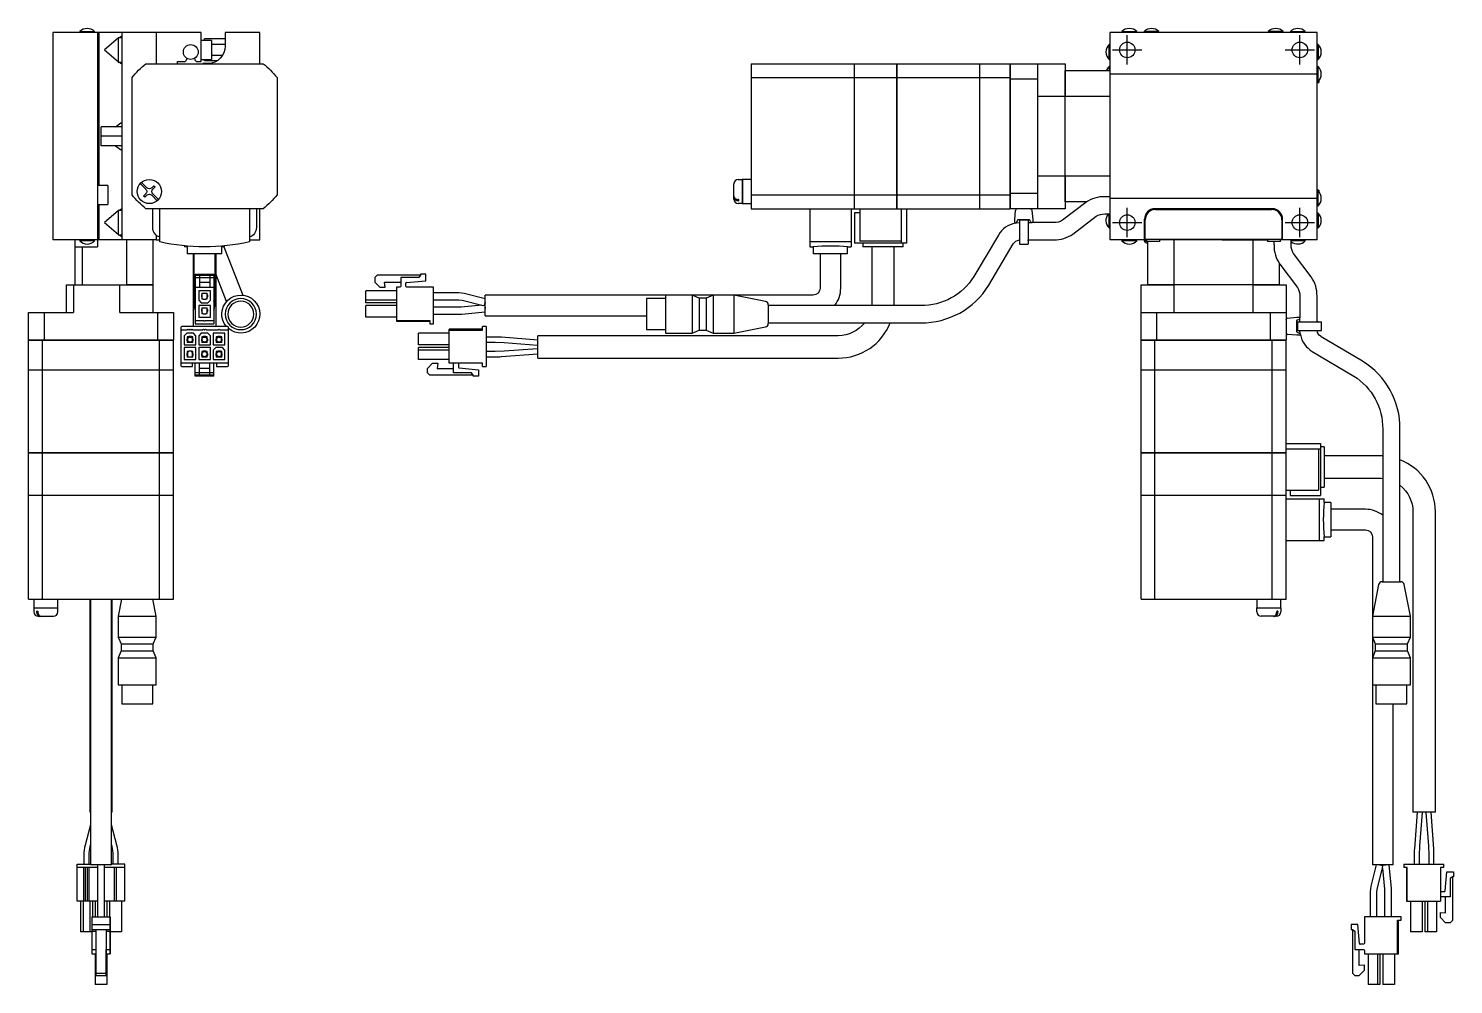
# Model space of a CAD drawing. Extents: x 0 to 874, y -8 to 516.
# Drawn here: x 461.6 to 874.4, y 133 to 409.8 of the extents above; entities that cross this region are included whole.
import ezdxf

# ---------------------------------------------------------------- set-up
doc = ezdxf.new("R2010")
doc.units = 0
doc.header["$LTSCALE"] = 0.5
doc.linetypes.add('CENTER', pattern=[50.8, 31.75, -6.35, 6.35, -6.35])
doc.layers.add('MSM_CENTER', color=1, linetype='CENTER')
doc.layers.add('MSM_CONTINUOUS', color=7, linetype='CONTINUOUS')

msp = doc.modelspace()

# ---------------------------------------------------------------- linework, layer by layer
at = {"layer": 'MSM_CENTER'}
for p, q in [((779.91, 399.39), (779.91, 407.89)), ((829.91, 399.39), (829.91, 407.89)), ((775.66, 403.64), (784.16, 403.64)), ((825.66, 403.64), (834.16, 403.64)), ((779.91, 349.39), (779.91, 357.89)), ((829.91, 349.39), (829.91, 357.89)), ((775.66, 353.64), (784.16, 353.64)), ((825.66, 353.64), (834.16, 353.64))]:
    msp.add_line(p, q, dxfattribs=at)
at = {"layer": 'MSM_CONTINUOUS'}
for p, q in [((476.47, 408.93), (480.77, 408.93)), ((476.47, 408.93), (476.47, 408.64)), ((480.77, 408.64), (480.77, 408.93)), ((778.36, 408.93), (782.66, 408.93)), ((778.36, 408.93), (778.36, 408.64)), ((782.66, 408.64), (782.66, 408.93)), ((789.06, 408.93), (784.76, 408.93)), ((784.76, 408.93), (784.76, 408.64)), ((789.06, 408.64), (789.06, 408.93)), ((825.06, 408.93), (820.76, 408.93)), ((820.76, 408.93), (820.76, 408.64)), ((825.06, 408.64), (825.06, 408.93)), ((827.16, 408.93), (831.46, 408.93)), ((827.16, 408.93), (827.16, 408.64)), ((831.46, 408.64), (831.46, 408.93)), ((468.62, 408.64), (468.62, 348.64)), ((498.62, 408.64), (468.62, 408.64)), ((481.62, 408.64), (481.62, 346.64)), ((482.12, 364.39), (482.12, 408.64)), ((487.62, 407.04), (483.62, 403.64)), ((487.62, 407.14), (487.62, 400.14)), ((488.62, 407.14), (487.62, 407.14)), ((488.49, 407.54), (487.75, 407.14)), ((488.62, 407.38), (488.49, 407.54)), ((488.62, 408.64), (488.62, 348.64)), ((498.62, 408.64), (498.62, 399.64)), ((498.62, 408.64), (498.62, 399.64)), ((511.62, 408.64), (498.62, 408.64)), ((511.62, 400.24), (511.62, 408.64)), ((514.62, 406.39), (511.62, 406.39)), ((518.62, 406.81), (512.62, 406.81)), ((512.62, 406.39), (512.62, 406.81)), ((514.62, 406.39), (514.62, 400.89)), ((518.62, 405.22), (514.62, 405.22)), ((518.62, 408.64), (518.62, 404.74)), ((528.62, 408.64), (518.62, 408.64)), ((528.62, 399.64), (528.62, 408.64)), ((774.62, 400.89), (774.62, 405.19)), ((774.91, 405.19), (774.62, 405.19)), ((774.91, 348.64), (774.91, 408.64)), ((834.91, 408.64), (774.91, 408.64)), ((834.91, 348.64), (834.91, 408.64)), ((835.2, 405.19), (834.91, 405.19)), ((835.2, 405.19), (835.2, 400.89)), ((468.62, 401.64), (468.62, 396.14)), ((483.62, 403.64), (487.69, 400.17)), ((511.62, 400.89), (514.62, 400.89)), ((512.62, 400.46), (512.62, 400.89)), ((516.21, 400.46), (512.62, 400.46)), ((517.83, 402.05), (514.62, 402.05)), ((774.62, 400.89), (774.91, 400.89)), ((834.91, 400.89), (835.2, 400.89)), ((487.62, 400.14), (488.62, 400.14)), ((487.75, 400.14), (488.49, 399.74)), ((488.49, 399.74), (488.62, 399.9)), ((495.65, 399.64), (529.59, 399.64)), ((504.82, 400.24), (507.08, 400.24)), ((504.82, 399.64), (504.82, 400.24)), ((510.15, 400.24), (511.62, 400.24)), ((512.12, 399.64), (512.12, 399.74)), ((513.62, 399.74), (512.12, 399.74)), ((670.91, 399.64), (670.91, 357.64)), ((670.91, 399.64), (700.86, 399.64)), ((700.86, 357.64), (700.86, 399.64)), ((700.86, 399.59), (700.91, 399.59)), ((700.91, 357.64), (700.91, 399.64)), ((700.91, 399.64), (713.16, 399.64)), ((713.16, 357.64), (713.16, 399.64)), ((713.16, 399.59), (713.21, 399.59)), ((713.21, 357.64), (713.21, 399.64)), ((713.21, 399.64), (737.16, 399.64)), ((737.16, 357.64), (737.16, 399.64)), ((737.16, 399.59), (737.21, 399.59)), ((737.21, 357.64), (737.21, 399.64)), ((737.21, 399.64), (745.91, 399.64)), ((745.91, 399.64), (745.91, 357.64)), ((746.01, 399.64), (745.91, 399.54)), ((746.01, 399.64), (746.01, 395.14)), ((746.01, 399.64), (761.91, 399.64)), ((753.91, 399.64), (753.91, 395.14)), ((761.91, 399.64), (761.91, 390.14)), ((761.91, 397.64), (774.91, 397.64)), ((761.91, 359.64), (761.91, 397.64)), ((774.62, 398.79), (774.62, 397.64)), ((774.91, 398.79), (774.62, 398.79)), ((834.91, 396.64), (774.91, 396.64)), ((835.2, 398.79), (834.91, 398.79)), ((835.2, 394.49), (835.2, 398.79)), ((468.62, 393.14), (468.62, 380.64)), ((491.62, 361.67), (491.62, 395.61)), ((533.62, 395.61), (533.62, 361.67)), ((670.91, 395.61), (700.86, 395.61)), ((700.86, 395.35), (700.91, 395.35)), ((700.91, 395.61), (713.16, 395.61)), ((713.16, 395.35), (713.21, 395.35)), ((713.21, 395.61), (737.16, 395.61)), ((737.16, 395.35), (737.21, 395.35)), ((737.21, 395.61), (745.91, 395.61)), ((746.01, 395.14), (745.91, 395.1)), ((753.91, 395.14), (746.01, 395.14)), ((746.01, 395.14), (746.01, 362.14)), ((753.91, 395.14), (753.91, 362.14)), ((834.91, 394.49), (835.2, 394.49)), ((834.91, 394.24), (835.41, 394.24)), ((835.41, 394.71), (835.41, 394.24)), ((774.91, 390.14), (753.91, 390.14)), ((488.62, 381.39), (482.62, 381.39)), ((482.62, 375.89), (482.62, 381.39)), ((486.79, 381.39), (488.36, 382.51)), ((488.36, 382.51), (488.49, 382.54)), ((488.62, 382.38), (488.49, 382.54)), ((468.62, 376.64), (468.62, 364.14)), ((488.62, 378.64), (482.62, 378.64)), ((488.62, 375.89), (482.62, 375.89)), ((486.79, 375.89), (488.31, 374.79)), ((488.31, 374.79), (488.44, 374.74)), ((488.44, 374.74), (488.49, 374.74)), ((488.49, 374.74), (488.62, 374.9)), ((484.62, 364.39), (481.62, 364.39)), ((484.62, 364.39), (484.62, 358.89)), ((495.56, 363.34), (493.97, 364.93)), ((494.33, 365.28), (495.91, 363.7)), ((497.32, 363.7), (497.93, 364.3)), ((498.28, 363.95), (497.68, 363.34)), ((497.93, 364.3), (498.28, 363.95)), ((665.91, 360.44), (665.91, 364.84)), ((667.21, 366.14), (668.36, 366.14)), ((668.36, 366.14), (668.36, 359.14)), ((668.41, 366.09), (668.36, 366.09)), ((668.41, 366.14), (668.41, 359.14)), ((670.91, 366.14), (668.41, 366.14)), ((753.91, 367.14), (774.91, 367.14)), ((761.91, 367.14), (761.91, 357.64)), ((468.62, 361.14), (468.62, 355.64)), ((494.96, 361.33), (495.56, 361.93)), ((495.31, 360.98), (494.96, 361.33)), ((495.91, 361.58), (495.31, 360.98)), ((498.91, 359.99), (497.32, 361.58)), ((497.68, 361.93), (499.26, 360.35)), ((667.41, 360.35), (667.21, 360.35)), ((667.41, 359.99), (667.21, 359.99)), ((668.36, 359.14), (667.21, 359.14)), ((667.41, 359.99), (667.41, 360.35)), ((668.36, 359.19), (668.41, 359.19)), ((668.41, 359.14), (670.91, 359.14)), ((670.91, 361.67), (700.86, 361.67)), ((700.86, 361.92), (700.91, 361.92)), ((700.91, 361.67), (713.16, 361.67)), ((713.16, 361.92), (713.21, 361.92)), ((713.21, 361.67), (737.16, 361.67)), ((737.16, 361.92), (737.21, 361.92)), ((737.21, 361.67), (745.91, 361.67)), ((746.01, 362.14), (745.91, 362.18)), ((746.01, 362.14), (753.91, 362.14)), ((746.01, 362.14), (746.01, 357.64)), ((753.91, 362.14), (753.91, 357.64)), ((767.89, 359.47), (761.14, 354.3)), ((768.12, 359.64), (761.91, 359.64)), ((774.91, 361.14), (773.43, 361.14)), ((834.91, 360.64), (774.91, 360.64)), ((835.41, 363.04), (834.91, 363.04)), ((835.2, 362.79), (834.91, 362.79)), ((835.2, 358.49), (835.2, 362.79)), ((835.41, 363.04), (835.41, 362.56)), ((481.62, 358.89), (484.62, 358.89)), ((482.12, 348.64), (482.12, 358.89)), ((487.62, 357.04), (483.62, 353.64)), ((487.62, 357.14), (487.62, 350.14)), ((488.62, 357.14), (487.62, 357.14)), ((488.49, 357.54), (487.75, 357.14)), ((488.62, 357.38), (488.49, 357.54)), ((529.59, 357.64), (495.65, 357.64)), ((497.62, 352.22), (497.62, 357.64)), ((499.62, 348.07), (499.62, 357.64)), ((525.62, 357.64), (525.62, 348.07)), ((527.62, 357.64), (527.62, 352.22)), ((528.62, 348.64), (528.62, 357.64)), ((670.91, 357.64), (700.86, 357.64)), ((687.91, 357.64), (687.91, 346.64)), ((699.91, 357.64), (699.91, 346.64)), ((700.86, 357.69), (700.91, 357.69)), ((700.91, 357.64), (737.16, 357.64)), ((700.91, 356.44), (700.91, 347.64)), ((702.41, 356.44), (700.91, 356.44)), ((702.41, 357.64), (702.41, 348.24)), ((713.16, 357.69), (713.21, 357.69)), ((714.41, 357.64), (714.41, 347.64)), ((715.91, 357.64), (715.91, 347.64)), ((737.16, 357.69), (737.21, 357.69)), ((737.21, 357.64), (745.91, 357.64)), ((745.91, 357.74), (746.01, 357.64)), ((761.91, 357.64), (746.01, 357.64)), ((747.31, 354.54), (747.54, 357.18)), ((752.28, 357.18), (752.51, 354.54)), ((764.18, 350.33), (770.93, 355.5)), ((773.43, 356.14), (774.91, 356.14)), ((774.62, 352.09), (774.62, 356.14)), ((821.91, 357.64), (787.91, 357.64)), ((788.11, 357.44), (821.71, 357.44)), ((834.91, 358.49), (835.2, 358.49)), ((835.2, 356.39), (834.91, 356.39)), ((835.2, 356.39), (835.2, 352.09)), ((468.62, 351.64), (468.62, 348.64)), ((483.62, 353.64), (487.68, 350.19)), ((747.31, 353.44), (747.31, 354.54)), ((747.49, 353.5), (747.81, 353.55)), ((747.81, 353.55), (748.08, 354.29)), ((747.81, 353.55), (748.66, 353.64)), ((748.08, 354.29), (748.31, 354.54)), ((748.31, 354.54), (751.51, 354.54)), ((751.16, 354.37), (748.66, 354.37)), ((748.66, 354.37), (748.66, 347.37)), ((748.66, 353.64), (748.66, 352.7)), ((751.16, 354.37), (751.16, 347.37)), ((751.16, 353.65), (751.98, 353.65)), ((751.51, 354.54), (751.73, 354.31)), ((751.73, 354.31), (751.98, 353.65)), ((751.98, 353.65), (752.34, 353.67)), ((758.64, 353.67), (752.34, 353.67)), ((752.51, 354.54), (752.51, 353.65)), ((774.62, 352.09), (774.91, 352.09)), ((784.91, 348.64), (784.91, 354.64)), ((785.11, 348.74), (785.11, 354.44)), ((824.71, 354.44), (824.71, 348.74)), ((824.91, 348.64), (824.91, 354.64)), ((834.91, 352.09), (835.2, 352.09)), ((498.62, 348.64), (468.62, 348.64)), ((475.12, 335.64), (475.12, 348.64)), ((476.47, 348.64), (476.47, 348.34)), ((480.77, 348.34), (476.47, 348.34)), ((480.77, 348.34), (480.77, 348.64)), ((487.62, 350.14), (488.62, 350.14)), ((487.75, 350.14), (488.49, 349.74)), ((488.49, 349.74), (488.62, 349.9)), ((490.12, 335.64), (490.12, 348.64)), ((497.62, 348.64), (497.62, 335.64)), ((498.62, 349.98), (498.62, 348.64)), ((498.62, 349.98), (498.62, 348.64)), ((498.62, 348.64), (499.62, 348.64)), ((506.8, 346.92), (506.8, 346.64)), ((507.62, 346.85), (507.62, 344.64)), ((517.62, 344.64), (517.62, 346.85)), ((518.44, 346.64), (518.44, 346.92)), ((525.62, 348.64), (528.62, 348.64)), ((699.91, 348.07), (687.91, 348.07)), ((715.91, 347.64), (700.91, 347.64)), ((714.41, 348.24), (702.41, 348.24)), ((703.34, 347.64), (703.34, 346.64)), ((714.98, 346.64), (714.98, 347.64)), ((742.58, 350.04), (735.47, 338.03)), ((739.77, 335.48), (746.88, 347.49)), ((748.66, 347.37), (751.16, 347.37)), ((751.16, 348.37), (751.16, 348.67)), ((751.16, 348.67), (758.64, 348.67)), ((785.51, 348.64), (774.91, 348.64)), ((778.36, 348.64), (778.36, 348.34)), ((782.66, 348.34), (778.36, 348.34)), ((782.66, 348.34), (782.66, 348.64)), ((784.76, 348.64), (784.76, 348.34)), ((784.76, 348.34), (785.51, 348.34)), ((784.91, 349.24), (785.11, 349.24)), ((824.71, 348.74), (785.11, 348.74)), ((785.51, 348.74), (785.51, 348.14)), ((789.31, 348.14), (785.51, 348.14)), ((785.91, 335.64), (785.91, 348.14)), ((789.31, 348.14), (789.31, 348.74)), ((802.41, 348.64), (789.31, 348.64)), ((793.41, 348.64), (793.41, 327.64)), ((799.41, 348.64), (799.41, 348.74)), ((807.41, 348.64), (802.41, 348.64)), ((807.41, 348.64), (820.51, 348.64)), ((810.41, 348.64), (810.41, 348.74)), ((816.41, 327.64), (816.41, 348.64)), ((820.51, 348.74), (820.51, 348.14)), ((824.31, 348.14), (820.51, 348.14)), ((822.41, 348.14), (822.41, 347.16)), ((824.31, 348.14), (824.31, 348.74)), ((834.91, 348.64), (824.31, 348.64)), ((824.71, 349.24), (824.91, 349.24)), ((827.41, 347.16), (827.41, 348.64)), ((831.46, 348.34), (827.41, 348.34)), ((831.46, 348.34), (831.46, 348.64)), ((475.12, 346.64), (481.62, 346.64)), ((477.12, 346.64), (477.12, 335.64)), ((507.62, 346.64), (506.8, 346.64)), ((517.62, 344.64), (507.62, 344.64)), ((509.37, 323.54), (509.37, 344.64)), ((509.62, 329.64), (509.62, 344.64)), ((515.62, 344.64), (515.62, 329.64)), ((515.87, 344.64), (515.87, 323.54)), ((518.44, 346.64), (517.62, 346.64)), ((518.2, 346.64), (523.67, 332.61)), ((687.91, 346.64), (688.91, 346.64)), ((688.91, 346.64), (688.91, 344.64)), ((698.91, 344.64), (688.91, 344.64)), ((690.91, 344.64), (690.91, 334.64)), ((696.91, 334.64), (696.91, 344.64)), ((698.91, 346.64), (699.91, 346.64)), ((698.91, 344.64), (698.91, 346.64)), ((714.98, 346.64), (703.34, 346.64)), ((705.91, 346.64), (705.91, 330.64)), ((712.41, 330.64), (712.41, 346.64)), ((833.22, 337.91), (828.04, 344.66)), ((509.92, 338.74), (515.32, 338.74)), ((509.92, 338.74), (509.92, 324.34)), ((515.32, 338.74), (515.32, 324.34)), ((519.01, 330.79), (515.87, 338.85)), ((575.21, 338.74), (575.21, 338.44)), ((576.71, 338.74), (575.21, 338.74)), ((576.71, 336.82), (576.71, 338.74)), ((823.91, 341.84), (823.91, 335.64)), ((824.07, 341.62), (829.25, 334.87)), ((472.62, 327.64), (472.62, 335.64)), ((472.62, 335.64), (497.62, 335.64)), ((474.62, 335.64), (474.62, 327.64)), ((488.12, 327.64), (488.12, 335.64)), ((497.62, 335.64), (490.12, 335.64)), ((497.62, 335.64), (497.62, 327.64)), ((509.92, 338.44), (515.32, 338.44)), ((509.92, 337.74), (515.32, 337.74)), ((509.92, 334.94), (515.32, 334.94)), ((511.12, 338.44), (511.12, 334.94)), ((511.12, 336.44), (514.12, 336.44)), ((514.12, 338.44), (514.12, 334.94)), ((562.61, 338.44), (561.91, 337.74)), ((561.91, 337.74), (561.91, 336.44)), ((561.91, 336.44), (563.41, 334.94)), ((561.91, 336.44), (563.41, 334.94)), ((575.21, 338.44), (562.61, 338.44)), ((563.41, 334.94), (564.91, 334.94)), ((563.41, 334.94), (564.91, 334.94)), ((564.78, 336.44), (569.46, 336.44)), ((564.91, 334.94), (564.78, 336.44)), ((564.78, 336.44), (569.46, 336.44)), ((569.16, 334.94), (568.21, 334.94)), ((568.21, 334.94), (568.21, 325.34)), ((569.46, 337.74), (569.46, 335.24)), ((574.71, 337.74), (569.46, 337.74)), ((570.96, 335.24), (570.96, 336.14)), ((571.14, 336.34), (576.71, 336.82)), ((571.14, 336.34), (576.71, 336.82)), ((571.14, 336.34), (572.29, 336.44)), ((571.14, 336.34), (572.29, 336.44)), ((578.91, 334.94), (571.26, 334.94)), ((572.29, 336.44), (572.29, 336.44)), ((575.21, 338.44), (574.71, 337.74)), ((578.91, 324.34), (578.91, 334.94)), ((783.91, 319.74), (783.91, 335.64)), ((783.91, 335.64), (793.41, 335.64)), ((823.91, 335.64), (785.91, 335.64)), ((816.41, 335.64), (825.91, 335.64)), ((825.91, 335.64), (825.91, 319.74)), ((510.92, 333.84), (510.92, 331.19)), ((514.32, 333.84), (510.92, 333.84)), ((510.92, 331.19), (511.67, 330.44)), ((511.67, 330.44), (513.57, 330.44)), ((511.72, 332.69), (511.72, 332.19)), ((511.87, 332.69), (511.72, 332.69)), ((511.72, 332.19), (511.87, 332.19)), ((511.82, 333.19), (513.42, 333.19)), ((511.82, 333.19), (511.82, 332.69)), ((511.82, 332.19), (511.82, 331.54)), ((511.82, 331.54), (512.14, 331.54)), ((511.87, 333.19), (511.87, 331.81)), ((511.87, 331.81), (512.24, 331.44)), ((512.24, 331.44), (512.99, 331.44)), ((512.99, 331.44), (513.37, 331.81)), ((513.09, 331.54), (513.42, 331.54)), ((513.37, 331.81), (513.37, 333.19)), ((513.37, 332.69), (513.52, 332.69)), ((513.37, 332.19), (513.52, 332.19)), ((513.42, 332.69), (513.42, 333.19)), ((513.42, 331.54), (513.42, 332.19)), ((513.52, 332.19), (513.52, 332.69)), ((513.57, 330.44), (514.32, 331.19)), ((514.32, 331.19), (514.32, 333.84)), ((559.31, 330.44), (559.31, 333.84)), ((568.21, 333.84), (559.31, 333.84)), ((568.21, 331.19), (559.31, 331.19)), ((568.21, 330.44), (559.31, 330.44)), ((568.21, 330.44), (559.31, 330.44)), ((586.27, 333.31), (578.91, 333.31)), ((578.91, 331.31), (586.27, 331.31)), ((587.78, 333.12), (586.27, 333.31)), ((586.27, 331.31), (587.28, 331.18)), ((587.28, 331.18), (592.96, 329.7)), ((593.91, 331.52), (587.78, 333.12)), ((593.91, 330.49), (593.69, 329.64)), ((593.72, 329.77), (593.91, 330.49)), ((593.91, 326.64), (593.91, 332.64)), ((646.11, 332.64), (593.91, 332.64)), ((640.61, 331.64), (640.61, 322.64)), ((646.11, 331.64), (640.61, 331.64)), ((646.11, 332.64), (646.11, 321.64)), ((653.91, 332.64), (646.11, 332.64)), ((653.91, 332.64), (653.91, 321.64)), ((655.91, 331.79), (653.91, 332.64)), ((659.91, 332.64), (653.91, 332.64)), ((655.91, 331.79), (655.91, 322.49)), ((657.91, 331.79), (655.91, 331.79)), ((659.91, 332.64), (657.91, 331.79)), ((657.91, 331.79), (657.91, 322.49)), ((659.91, 332.64), (659.91, 321.64)), ((665.91, 332.64), (659.91, 332.64)), ((665.91, 332.64), (665.91, 321.64)), ((675.1, 330.83), (665.91, 332.64)), ((688.91, 332.64), (665.91, 332.64)), ((829.88, 332.37), (829.88, 326.07)), ((834.88, 324.89), (834.88, 332.37)), ((461.62, 327.64), (474.62, 327.64)), ((461.62, 319.74), (461.62, 327.64)), ((466.12, 327.64), (466.12, 319.74)), ((488.12, 327.64), (503.62, 327.64)), ((499.12, 319.74), (499.12, 327.64)), ((503.62, 327.64), (503.62, 319.74)), ((510.92, 329.64), (510.92, 326.24)), ((514.32, 329.64), (510.92, 329.64)), ((510.92, 326.24), (514.32, 326.24)), ((511.87, 328.49), (511.72, 328.49)), ((511.72, 328.49), (511.72, 327.99)), ((511.72, 327.99), (511.87, 327.99)), ((511.82, 328.99), (513.42, 328.99)), ((511.82, 328.99), (511.82, 328.49)), ((511.82, 327.99), (511.82, 327.34)), ((511.82, 327.34), (512.14, 327.34)), ((511.87, 328.99), (511.87, 327.61)), ((511.87, 327.61), (512.24, 327.24)), ((512.24, 327.24), (512.99, 327.24)), ((512.99, 327.24), (513.37, 327.61)), ((513.09, 327.34), (513.42, 327.34)), ((513.37, 327.61), (513.37, 328.99)), ((513.37, 328.49), (513.52, 328.49)), ((513.37, 327.99), (513.52, 327.99)), ((513.42, 328.49), (513.42, 328.99)), ((513.42, 327.34), (513.42, 327.99)), ((513.52, 327.99), (513.52, 328.49)), ((514.32, 326.24), (514.32, 329.64)), ((559.31, 326.24), (559.31, 329.64)), ((568.21, 329.64), (559.31, 329.64)), ((568.21, 326.24), (559.31, 326.24)), ((568.21, 326.24), (559.31, 326.24)), ((586.81, 329.11), (578.91, 329.11)), ((578.91, 327.11), (586.81, 327.11)), ((586.91, 329.12), (586.81, 329.11)), ((586.81, 327.11), (587.1, 327.13)), ((592.96, 329.7), (586.91, 329.12)), ((587.1, 327.13), (593.91, 327.78)), ((592.96, 329.7), (593.69, 329.64)), ((593.72, 329.77), (593.69, 329.64)), ((593.69, 329.64), (593.72, 329.77)), ((593.81, 329.78), (593.72, 329.77)), ((593.81, 329.78), (593.91, 328.79)), ((593.91, 326.64), (640.61, 326.64)), ((675.91, 329.85), (675.91, 324.42)), ((720.11, 329.64), (675.91, 329.64)), ((783.91, 327.64), (788.41, 327.64)), ((788.41, 327.64), (821.41, 327.64)), ((788.41, 327.64), (788.41, 319.74)), ((821.41, 319.74), (821.41, 327.64)), ((821.41, 327.64), (825.91, 327.64)), ((826.37, 326.01), (829.01, 326.24)), ((829.01, 326.24), (829.88, 326.24)), ((505.72, 323.24), (505.72, 312.24)), ((507.62, 322.54), (505.72, 322.54)), ((519.22, 323.54), (506.02, 323.54)), ((508.17, 322.54), (508.12, 322.54)), ((508.72, 322.54), (508.67, 322.54)), ((512.09, 322.54), (509.22, 322.54)), ((509.92, 325.34), (512.37, 325.34)), ((509.92, 324.34), (515.32, 324.34)), ((512.64, 322.54), (512.59, 322.54)), ((512.87, 325.34), (515.32, 325.34)), ((516.57, 322.54), (513.14, 322.54)), ((519.52, 322.54), (517.07, 322.54)), ((519.52, 312.24), (519.52, 323.24)), ((568.21, 325.34), (577.91, 325.34)), ((568.21, 325.34), (577.91, 325.34)), ((568.21, 325.34), (568.21, 325.09)), ((568.21, 325.09), (577.91, 325.09)), ((577.91, 325.34), (577.91, 324.34)), ((577.91, 324.34), (578.91, 324.34)), ((577.91, 324.34), (578.91, 324.34)), ((583.46, 312.94), (583.46, 322.79)), ((593.16, 322.79), (583.46, 322.79)), ((583.46, 322.54), (593.16, 322.54)), ((593.16, 322.54), (593.16, 323.54)), ((594.16, 323.54), (593.16, 323.54)), ((594.16, 323.54), (594.16, 311.94)), ((640.61, 322.64), (646.11, 322.64)), ((653.91, 321.64), (655.91, 322.49)), ((655.91, 322.49), (657.91, 322.49)), ((657.91, 322.49), (659.91, 321.64)), ((665.91, 321.64), (675.1, 323.44)), ((675.91, 324.64), (720.11, 324.64)), ((829.01, 325.24), (829.23, 325.46)), ((829.01, 322.03), (829.01, 325.24)), ((829.01, 322.03), (829.26, 321.8)), ((829.18, 324.89), (829.18, 322.39)), ((829.18, 324.89), (836.18, 324.89)), ((829.18, 322.39), (836.18, 322.39)), ((829.23, 325.46), (829.89, 325.7)), ((829.89, 325.7), (829.88, 326.07)), ((829.89, 324.89), (829.89, 325.7)), ((830, 321.54), (829.91, 322.39)), ((829.91, 322.39), (830.85, 322.39)), ((835.18, 324.89), (834.88, 324.89)), ((836.18, 322.39), (836.18, 324.89)), ((461.72, 319.64), (461.62, 319.74)), ((461.62, 319.74), (503.62, 319.74)), ((461.62, 310.94), (461.62, 319.64)), ((461.62, 319.64), (503.62, 319.64)), ((465.65, 310.94), (465.65, 319.64)), ((466.12, 319.74), (466.16, 319.64)), ((499.12, 319.74), (499.08, 319.64)), ((499.59, 310.94), (499.59, 319.64)), ((503.62, 319.74), (503.52, 319.64)), ((503.62, 310.94), (503.62, 319.64)), ((507.47, 321.64), (506.72, 320.89)), ((506.72, 320.89), (506.72, 318.24)), ((506.72, 318.24), (510.12, 318.24)), ((509.37, 321.64), (507.47, 321.64)), ((507.67, 319.89), (507.52, 319.89)), ((507.52, 319.89), (507.52, 319.39)), ((507.52, 319.39), (507.67, 319.39)), ((507.94, 320.54), (507.62, 320.54)), ((507.62, 320.54), (507.62, 319.89)), ((507.62, 319.39), (507.62, 318.89)), ((509.22, 318.89), (507.62, 318.89)), ((508.04, 320.64), (507.67, 320.26)), ((507.67, 320.26), (507.67, 318.89)), ((508.79, 320.64), (508.04, 320.64)), ((508.73, 318.89), (508.2, 319.04)), ((508.63, 320.48), (509.08, 320.35)), ((509.17, 320.26), (508.79, 320.64)), ((509.22, 320.54), (508.89, 320.54)), ((509.17, 318.89), (509.17, 320.26)), ((509.32, 319.89), (509.17, 319.89)), ((509.32, 319.39), (509.17, 319.39)), ((509.22, 319.89), (509.22, 320.54)), ((509.22, 318.89), (509.22, 319.39)), ((509.32, 319.39), (509.32, 319.89)), ((510.12, 320.89), (509.37, 321.64)), ((510.12, 318.24), (510.12, 320.89)), ((511.67, 321.64), (510.92, 320.89)), ((510.92, 320.89), (510.92, 318.24)), ((510.92, 318.24), (514.32, 318.24)), ((513.57, 321.64), (511.67, 321.64)), ((511.87, 319.89), (511.72, 319.89)), ((511.72, 319.89), (511.72, 319.39)), ((511.72, 319.39), (511.87, 319.39)), ((512.14, 320.54), (511.82, 320.54)), ((511.82, 320.54), (511.82, 319.89)), ((511.82, 319.39), (511.82, 318.89)), ((513.42, 318.89), (511.82, 318.89)), ((512.24, 320.64), (511.87, 320.26)), ((511.87, 320.26), (511.87, 318.89)), ((511.87, 318.89), (511.87, 318.97)), ((512.99, 320.64), (512.24, 320.64)), ((513.37, 320.26), (512.99, 320.64)), ((513.42, 320.54), (513.09, 320.54)), ((513.36, 318.89), (513.37, 318.97)), ((513.37, 318.89), (513.37, 320.26)), ((513.52, 319.89), (513.37, 319.89)), ((513.52, 319.39), (513.37, 319.39)), ((513.42, 319.89), (513.42, 320.54)), ((513.42, 318.89), (513.42, 319.39)), ((513.52, 319.39), (513.52, 319.89)), ((514.32, 320.89), (513.57, 321.64)), ((514.32, 318.24), (514.32, 320.89)), ((518.52, 321.64), (515.12, 321.64)), ((515.12, 321.64), (515.12, 318.24)), ((515.12, 318.24), (518.52, 318.24)), ((516.07, 319.89), (515.92, 319.89)), ((515.92, 319.89), (515.92, 319.39)), ((515.92, 319.39), (516.07, 319.39)), ((516.34, 320.54), (516.02, 320.54)), ((516.02, 320.54), (516.02, 319.89)), ((516.02, 319.39), (516.02, 318.89)), ((517.62, 318.89), (516.02, 318.89)), ((516.44, 320.64), (516.07, 320.26)), ((516.07, 320.26), (516.07, 318.89)), ((516.6, 320.48), (516.15, 320.35)), ((517.19, 320.64), (516.44, 320.64)), ((516.5, 318.89), (517.03, 319.04)), ((517.57, 320.26), (517.19, 320.64)), ((517.62, 320.54), (517.29, 320.54)), ((517.57, 318.89), (517.57, 320.26)), ((517.72, 319.89), (517.57, 319.89)), ((517.72, 319.39), (517.57, 319.39)), ((517.62, 319.89), (517.62, 320.54)), ((517.62, 318.89), (517.62, 319.39)), ((517.72, 319.39), (517.72, 319.89)), ((518.52, 318.24), (518.52, 321.64)), ((574.56, 318.24), (574.56, 321.64)), ((583.46, 321.64), (574.56, 321.64)), ((583.46, 318.24), (574.56, 318.24)), ((597.76, 320.51), (594.16, 320.51)), ((594.16, 319.01), (596.79, 319.01)), ((596.79, 319.01), (599.42, 318.91)), ((609.16, 319.64), (598.61, 320.48)), ((599.42, 318.91), (609.1, 318.14)), ((609.16, 314.39), (609.16, 320.89)), ((696.16, 320.89), (609.16, 320.89)), ((646.11, 321.64), (653.91, 321.64)), ((659.91, 321.64), (665.91, 321.64)), ((783.91, 319.74), (788.41, 319.74)), ((783.91, 319.74), (784.01, 319.64)), ((783.91, 310.94), (783.91, 319.64)), ((783.91, 319.64), (825.91, 319.64)), ((787.94, 310.94), (787.94, 319.64)), ((788.41, 319.74), (821.41, 319.74)), ((788.41, 319.74), (788.45, 319.64)), ((821.41, 319.74), (821.37, 319.64)), ((821.41, 319.74), (825.91, 319.74)), ((821.88, 310.94), (821.88, 319.64)), ((825.81, 319.64), (825.91, 319.74)), ((825.91, 310.94), (825.91, 319.64)), ((829.01, 321.04), (826.37, 321.27)), ((830.09, 321.04), (829.01, 321.04)), ((829.26, 321.8), (830, 321.54)), ((830.05, 321.22), (830, 321.54)), ((848.06, 313.49), (836.06, 320.61)), ((506.72, 317.44), (506.72, 314.04)), ((510.12, 317.44), (506.72, 317.44)), ((506.72, 314.04), (510.12, 314.04)), ((507.67, 315.69), (507.52, 315.69)), ((507.52, 315.69), (507.52, 315.19)), ((507.52, 315.19), (507.67, 315.19)), ((507.94, 316.34), (507.62, 316.34)), ((507.62, 316.34), (507.62, 315.69)), ((507.62, 315.19), (507.62, 314.69)), ((509.22, 314.69), (507.62, 314.69)), ((508.04, 316.44), (507.67, 316.06)), ((507.67, 316.06), (507.67, 314.69)), ((508.79, 316.44), (508.04, 316.44)), ((509.17, 316.06), (508.79, 316.44)), ((509.22, 316.34), (508.89, 316.34)), ((509.17, 314.69), (509.17, 316.06)), ((509.32, 315.69), (509.17, 315.69)), ((509.32, 315.19), (509.17, 315.19)), ((509.22, 315.69), (509.22, 316.34)), ((509.22, 314.69), (509.22, 315.19)), ((509.32, 315.19), (509.32, 315.69)), ((510.12, 314.04), (510.12, 317.44)), ((510.92, 317.44), (510.92, 314.04)), ((514.32, 317.44), (510.92, 317.44)), ((510.92, 314.04), (514.32, 314.04)), ((511.87, 315.69), (511.72, 315.69)), ((511.72, 315.69), (511.72, 315.19)), ((511.72, 315.19), (511.87, 315.19)), ((512.14, 316.34), (511.82, 316.34)), ((511.82, 316.34), (511.82, 315.69)), ((511.82, 315.19), (511.82, 314.69)), ((513.42, 314.69), (511.82, 314.69)), ((512.24, 316.44), (511.87, 316.06)), ((511.87, 316.06), (511.87, 314.69)), ((512.99, 316.44), (512.24, 316.44)), ((513.37, 316.06), (512.99, 316.44)), ((513.42, 316.34), (513.09, 316.34)), ((513.37, 314.69), (513.37, 316.06)), ((513.52, 315.69), (513.37, 315.69)), ((513.52, 315.19), (513.37, 315.19)), ((513.42, 315.69), (513.42, 316.34)), ((513.42, 314.69), (513.42, 315.19)), ((513.52, 315.19), (513.52, 315.69)), ((514.32, 314.04), (514.32, 317.44)), ((515.87, 317.44), (515.12, 316.69)), ((515.12, 316.69), (515.12, 314.04)), ((515.12, 314.04), (518.52, 314.04)), ((517.77, 317.44), (515.87, 317.44)), ((516.07, 315.69), (515.92, 315.69)), ((515.92, 315.69), (515.92, 315.19)), ((515.92, 315.19), (516.07, 315.19)), ((516.34, 316.34), (516.02, 316.34)), ((516.02, 316.34), (516.02, 315.69)), ((516.02, 315.19), (516.02, 314.69)), ((517.62, 314.69), (516.02, 314.69)), ((516.44, 316.44), (516.07, 316.06)), ((516.07, 316.06), (516.07, 314.69)), ((516.07, 314.99), (516.61, 314.84)), ((517.19, 316.44), (516.44, 316.44)), ((517.02, 316.28), (516.47, 316.44)), ((517.57, 316.06), (517.19, 316.44)), ((517.62, 316.34), (517.29, 316.34)), ((517.57, 314.69), (517.57, 316.06)), ((517.72, 315.69), (517.57, 315.69)), ((517.72, 315.19), (517.57, 315.19)), ((517.62, 315.69), (517.62, 316.34)), ((517.62, 314.69), (517.62, 315.19)), ((517.72, 315.19), (517.72, 315.69)), ((518.52, 316.69), (517.77, 317.44)), ((518.52, 314.04), (518.52, 316.69)), ((574.56, 314.04), (574.56, 317.44)), ((583.46, 317.44), (574.56, 317.44)), ((583.46, 316.69), (574.56, 316.69)), ((583.46, 314.04), (574.56, 314.04)), ((596.79, 316.31), (594.16, 316.31)), ((594.16, 314.81), (597.78, 314.81)), ((599.42, 316.41), (596.79, 316.31)), ((598.59, 314.84), (609.16, 315.63)), ((609.1, 317.13), (599.42, 316.41)), ((609.1, 317.13), (609.16, 317.11)), ((609.16, 314.39), (696.16, 314.39)), ((833.51, 316.31), (845.51, 309.19)), ((503.62, 310.94), (461.62, 310.94)), ((461.62, 286.94), (461.62, 310.89)), ((503.62, 310.89), (461.62, 310.89)), ((461.67, 310.89), (461.67, 310.94)), ((465.65, 286.94), (465.65, 310.89)), ((465.9, 310.89), (465.9, 310.94)), ((499.33, 310.89), (499.33, 310.94)), ((499.59, 286.94), (499.59, 310.89)), ((503.57, 310.89), (503.57, 310.94)), ((503.62, 286.94), (503.62, 310.89)), ((519.52, 312.94), (505.72, 312.94)), ((506.02, 311.94), (509.12, 311.94)), ((509.12, 311.94), (509.12, 312.94)), ((509.92, 309.14), (509.92, 312.94)), ((515.32, 310.14), (509.92, 310.14)), ((511.12, 309.44), (511.12, 312.94)), ((514.12, 311.44), (511.12, 311.44)), ((514.12, 309.44), (514.12, 312.94)), ((515.32, 309.14), (515.32, 312.94)), ((516.12, 312.94), (516.12, 311.94)), ((516.12, 311.94), (519.22, 311.94)), ((577.16, 311.44), (578.66, 312.94)), ((577.16, 310.14), (577.16, 311.44)), ((577.86, 309.44), (577.16, 310.14)), ((578.66, 312.94), (580.16, 312.94)), ((580.16, 312.94), (580.03, 311.44)), ((580.03, 311.44), (584.71, 311.44)), ((593.16, 312.94), (583.46, 312.94)), ((584.71, 310.14), (584.71, 312.64)), ((589.96, 310.14), (584.71, 310.14)), ((586.21, 312.64), (586.21, 311.74)), ((586.39, 311.54), (591.96, 311.05)), ((590.46, 309.44), (589.96, 310.14)), ((591.96, 311.05), (591.96, 309.14)), ((593.16, 311.94), (593.16, 312.94)), ((593.16, 311.94), (594.16, 311.94)), ((825.91, 310.94), (783.91, 310.94)), ((783.91, 286.94), (783.91, 310.89)), ((825.91, 310.89), (783.91, 310.89)), ((783.96, 310.89), (783.96, 310.94)), ((787.94, 286.94), (787.94, 310.89)), ((788.2, 310.89), (788.2, 310.94)), ((821.62, 310.89), (821.62, 310.94)), ((821.88, 286.94), (821.88, 310.89)), ((825.86, 310.89), (825.86, 310.94)), ((825.91, 274.64), (825.91, 310.89)), ((515.32, 309.44), (509.92, 309.44)), ((515.32, 309.14), (509.92, 309.14)), ((590.46, 309.44), (577.86, 309.44)), ((590.46, 309.14), (590.46, 309.44)), ((591.96, 309.14), (590.46, 309.14)), ((853.91, 293.84), (853.91, 249.64)), ((858.91, 249.64), (858.91, 293.84)), ((825.91, 289.64), (835.91, 289.64)), ((835.91, 289.64), (835.91, 274.64)), ((503.62, 286.94), (461.62, 286.94)), ((461.62, 274.64), (461.62, 286.89)), ((503.62, 286.89), (461.62, 286.89)), ((461.67, 286.89), (461.67, 286.94)), ((465.65, 274.64), (465.65, 286.89)), ((465.9, 286.89), (465.9, 286.94)), ((499.33, 286.89), (499.33, 286.94)), ((499.59, 274.64), (499.59, 286.89)), ((503.57, 286.89), (503.57, 286.94)), ((503.62, 274.64), (503.62, 286.89)), ((825.91, 286.94), (783.91, 286.94)), ((783.91, 274.64), (783.91, 286.89)), ((825.91, 286.89), (783.91, 286.89)), ((783.96, 286.89), (783.96, 286.94)), ((787.94, 274.64), (787.94, 286.89)), ((788.2, 286.89), (788.2, 286.94)), ((821.62, 286.89), (821.62, 286.94)), ((821.88, 274.64), (821.88, 286.89)), ((825.86, 286.89), (825.86, 286.94)), ((825.91, 288.14), (835.91, 288.14)), ((835.31, 288.14), (835.31, 276.14)), ((836.91, 288.71), (835.91, 288.71)), ((836.91, 288.71), (836.91, 277.07)), ((852.91, 286.14), (836.91, 286.14)), ((835.91, 277.07), (836.91, 277.07)), ((836.91, 279.64), (852.91, 279.64)), ((503.62, 274.64), (461.62, 274.64)), ((461.62, 244.64), (461.62, 274.59)), ((503.62, 274.59), (461.62, 274.59)), ((461.67, 274.59), (461.67, 274.64)), ((465.65, 244.64), (465.65, 274.59)), ((465.9, 274.59), (465.9, 274.64)), ((499.33, 274.59), (499.33, 274.64)), ((499.59, 244.64), (499.59, 274.59)), ((503.57, 274.59), (503.57, 274.64)), ((503.62, 244.64), (503.62, 274.59)), ((825.91, 274.64), (783.91, 274.64)), ((783.91, 244.64), (783.91, 274.59)), ((825.91, 274.59), (783.91, 274.59)), ((783.96, 274.59), (783.96, 274.64)), ((787.94, 244.64), (787.94, 274.59)), ((788.2, 274.59), (788.2, 274.64)), ((821.62, 274.59), (821.62, 274.64)), ((821.88, 244.64), (821.88, 274.59)), ((825.86, 274.59), (825.86, 274.64)), ((825.91, 276.14), (835.31, 276.14)), ((825.91, 244.64), (825.91, 274.59)), ((825.91, 273.64), (836.9, 273.64)), ((827.11, 276.14), (827.11, 274.64)), ((827.11, 274.64), (835.91, 274.64)), ((835.48, 273.64), (835.48, 261.64)), ((836.9, 272.64), (836.9, 273.64)), ((838.91, 272.64), (836.9, 272.64)), ((838.91, 272.64), (838.91, 262.64)), ((848.91, 270.64), (838.91, 270.64)), ((862.66, 269.89), (862.66, 182.89)), ((869.16, 182.89), (869.16, 269.89)), ((838.91, 264.64), (848.91, 264.64)), ((825.91, 261.64), (836.9, 261.64)), ((836.9, 261.64), (836.9, 262.64)), ((836.9, 262.64), (838.91, 262.64)), ((850.91, 262.64), (850.91, 239.64)), ((852.72, 248.83), (850.91, 239.64)), ((853.7, 249.64), (859.12, 249.64)), ((861.91, 239.64), (860.1, 248.83)), ((461.62, 244.64), (503.62, 244.64)), ((463.12, 244.64), (463.12, 242.14)), ((470.12, 242.14), (470.12, 244.64)), ((479.37, 244.64), (479.37, 182.89)), ((479.62, 244.64), (479.62, 167.64)), ((485.62, 167.64), (485.62, 244.64)), ((485.87, 182.89), (485.87, 244.64)), ((488.6, 244.64), (487.62, 239.64)), ((498.62, 239.64), (497.63, 244.64)), ((783.91, 244.64), (825.91, 244.64)), ((817.41, 244.64), (817.41, 242.14)), ((824.41, 242.14), (824.41, 244.64)), ((463.12, 242.14), (470.12, 242.14)), ((463.12, 242.09), (470.12, 242.09)), ((463.12, 242.09), (463.12, 240.94)), ((463.17, 242.14), (463.17, 242.09)), ((463.97, 241.14), (464.33, 241.14)), ((463.97, 241.14), (463.97, 240.94)), ((464.33, 241.14), (464.33, 240.94)), ((464.42, 239.64), (468.82, 239.64)), ((470.07, 242.09), (470.07, 242.14)), ((470.12, 240.94), (470.12, 242.09)), ((487.62, 239.64), (498.62, 239.64)), ((487.62, 239.64), (487.62, 233.63)), ((498.62, 233.63), (498.62, 239.64)), ((817.41, 242.14), (824.41, 242.14)), ((817.41, 242.09), (824.41, 242.09)), ((817.41, 240.94), (817.41, 242.09)), ((817.46, 242.14), (817.46, 242.09)), ((823.11, 239.64), (818.71, 239.64)), ((823.2, 241.14), (823.2, 240.94)), ((823.55, 241.14), (823.2, 241.14)), ((823.55, 241.14), (823.55, 240.94)), ((824.36, 242.09), (824.36, 242.14)), ((824.41, 242.09), (824.41, 240.94)), ((850.91, 239.64), (861.91, 239.64)), ((850.91, 239.64), (850.91, 233.63)), ((861.91, 233.63), (861.91, 239.64)), ((487.62, 233.63), (498.62, 233.63)), ((487.62, 233.63), (488.47, 231.63)), ((488.47, 231.63), (497.77, 231.63)), ((488.47, 231.63), (488.47, 229.63)), ((497.77, 231.63), (498.62, 233.63)), ((497.77, 229.63), (497.77, 231.63)), ((850.91, 233.63), (861.91, 233.63)), ((850.91, 233.63), (851.76, 231.63)), ((850.91, 233.63), (850.91, 227.63)), ((851.76, 231.63), (861.06, 231.63)), ((851.76, 231.63), (851.76, 229.63)), ((861.06, 231.63), (861.91, 233.63)), ((861.06, 229.63), (861.06, 231.63)), ((488.47, 229.63), (487.62, 227.63)), ((487.62, 227.63), (498.62, 227.63)), ((487.62, 227.63), (487.62, 219.84)), ((488.47, 229.63), (497.77, 229.63)), ((498.62, 227.63), (497.77, 229.63)), ((498.62, 219.84), (498.62, 227.63)), ((851.76, 229.63), (850.91, 227.63)), ((850.91, 227.63), (861.91, 227.63)), ((850.91, 227.63), (850.91, 219.84)), ((851.76, 229.63), (861.06, 229.63)), ((861.91, 227.63), (861.06, 229.63)), ((861.91, 219.84), (861.91, 227.63)), ((487.62, 219.84), (498.62, 219.84)), ((488.62, 219.84), (488.62, 214.34)), ((497.62, 214.34), (497.62, 219.84)), ((850.91, 219.84), (861.91, 219.84)), ((850.91, 219.84), (850.91, 167.64)), ((851.91, 219.84), (851.91, 214.34)), ((860.91, 214.34), (860.91, 219.84)), ((488.62, 214.34), (497.62, 214.34)), ((851.91, 214.34), (860.91, 214.34)), ((856.91, 167.64), (856.91, 214.34)), ((479.62, 182.89), (479.37, 182.89)), ((485.87, 182.89), (485.62, 182.89)), ((869.16, 182.89), (862.66, 182.89)), ((863.91, 182.89), (863.07, 172.34)), ((864.64, 173.15), (865.41, 182.83)), ((866.41, 182.83), (866.44, 182.89)), ((866.41, 182.83), (867.14, 173.15)), ((868.7, 172.32), (867.91, 182.89)), ((479.62, 179.26), (478.05, 173.4)), ((487.19, 173.4), (485.62, 179.26)), ((479.5, 173.01), (479.62, 173.47)), ((485.62, 173.47), (485.74, 173.01)), ((477.67, 170.51), (477.67, 167.89)), ((479.17, 167.89), (479.17, 170.51)), ((486.07, 170.52), (486.07, 167.89)), ((487.57, 167.89), (487.57, 170.52)), ((863.03, 171.49), (863.03, 167.89)), ((864.53, 170.51), (864.64, 173.15)), ((864.53, 167.89), (864.53, 170.51)), ((867.14, 173.15), (867.23, 170.52)), ((867.23, 170.52), (867.23, 167.89)), ((868.73, 167.89), (868.73, 171.51)), ((475.72, 167.89), (479.62, 167.89)), ((475.72, 157.19), (475.72, 167.89)), ((481.62, 166.89), (475.72, 166.89)), ((477.62, 157.19), (477.62, 166.89)), ((478.12, 157.19), (478.12, 166.89)), ((478.17, 157.19), (478.17, 166.89)), ((478.67, 157.19), (478.67, 166.89)), ((478.72, 157.19), (478.72, 166.89)), ((479.22, 157.19), (479.22, 166.89)), ((485.62, 167.64), (479.62, 167.64)), ((481.62, 167.64), (481.62, 161.26)), ((483.62, 161.26), (483.62, 167.64)), ((483.62, 160.73), (483.62, 167.64)), ((489.52, 166.89), (483.62, 166.89)), ((489.52, 167.89), (485.62, 167.89)), ((486.57, 157.19), (486.57, 166.89)), ((487.07, 157.19), (487.07, 166.89)), ((489.52, 157.19), (489.52, 167.89)), ((852.03, 167.64), (850.43, 161.51)), ((856.91, 167.64), (850.91, 167.64)), ((852.36, 161), (853.85, 166.69)), ((853.06, 167.64), (853.9, 167.42)), ((853.77, 167.45), (853.06, 167.64)), ((853.76, 167.54), (854.76, 167.64)), ((853.76, 167.54), (853.77, 167.45)), ((853.77, 167.45), (853.9, 167.42)), ((853.9, 167.42), (853.77, 167.45)), ((853.85, 166.69), (853.9, 167.42)), ((853.85, 166.69), (854.43, 160.64)), ((856.42, 160.83), (855.76, 167.64)), ((860.01, 167.89), (860.01, 166.89)), ((860.01, 167.89), (871.61, 167.89)), ((861.01, 166.89), (860.01, 166.89)), ((860.76, 166.89), (860.76, 157.19)), ((861.01, 157.19), (861.01, 166.89)), ((871.61, 166.89), (870.61, 166.89)), ((870.61, 166.89), (870.61, 157.19)), ((871.61, 166.89), (871.61, 167.89)), ((872.01, 160.12), (872.5, 165.69)), ((872.5, 165.69), (874.41, 165.69)), ((874.41, 165.69), (874.41, 164.19)), ((481.62, 161.26), (481.62, 160)), ((483.62, 160), (483.62, 161.26)), ((850.43, 161.51), (850.23, 160)), ((852.23, 160), (852.36, 161)), ((874.11, 164.19), (873.41, 163.69)), ((873.41, 163.69), (873.41, 158.44)), ((874.41, 164.19), (874.11, 164.19)), ((874.11, 164.19), (874.11, 151.59)), ((481.62, 157.19), (475.72, 157.19)), ((476.72, 157.19), (476.72, 148.29)), ((477.47, 157.19), (477.47, 148.29)), ((479.37, 157.19), (479.37, 148.29)), ((480.12, 157.19), (480.12, 152.64)), ((480.92, 157.19), (480.92, 152.64)), ((481.62, 160), (481.62, 152.64)), ((483.62, 160.54), (483.62, 160.73)), ((483.62, 152.64), (483.62, 160.54)), ((483.62, 152.64), (483.62, 160)), ((489.52, 157.19), (483.62, 157.19)), ((484.32, 157.19), (484.32, 152.64)), ((485.12, 157.19), (485.12, 152.64)), ((488.52, 157.19), (488.52, 148.29)), ((850.23, 160), (850.23, 152.64)), ((852.23, 152.64), (852.23, 160)), ((854.43, 160.64), (854.43, 160.54)), ((854.43, 160.54), (854.43, 152.64)), ((856.43, 160.54), (856.42, 160.83)), ((856.43, 152.64), (856.43, 160.54)), ((860.76, 157.19), (870.61, 157.19)), ((861.91, 157.19), (861.91, 148.29)), ((865.31, 157.19), (865.31, 148.29)), ((866.11, 157.19), (866.11, 148.29)), ((866.86, 157.19), (866.86, 148.29)), ((869.51, 157.19), (869.51, 148.29)), ((870.91, 159.94), (871.81, 159.94)), ((873.41, 158.44), (870.91, 158.44)), ((872.11, 153.76), (872.11, 158.44)), ((870.61, 152.39), (870.61, 153.89)), ((870.61, 153.89), (872.11, 153.76)), ((479.92, 152.64), (485.32, 152.64)), ((479.92, 152.64), (479.92, 150.44)), ((479.92, 150.44), (479.92, 148.94)), ((479.92, 150.44), (485.32, 150.44)), ((479.92, 148.94), (485.32, 148.94)), ((479.92, 148.94), (479.92, 148.44)), ((481.12, 148.94), (481.12, 136.34)), ((484.12, 148.94), (484.12, 148.44)), ((484.12, 148.94), (484.12, 136.34)), ((485.32, 152.64), (485.32, 144.99)), ((485.32, 151.64), (485.32, 152.64)), ((485.32, 141.94), (485.32, 151.64)), ((485.32, 150.44), (485.32, 148.94)), ((485.32, 144.87), (485.32, 150.44)), ((485.32, 148.94), (485.32, 148.44)), ((844.81, 150.44), (844.81, 148.94)), ((846.72, 150.44), (844.81, 150.44)), ((844.81, 148.94), (845.11, 148.94)), ((845.11, 148.94), (845.81, 148.44)), ((845.11, 148.94), (845.11, 136.34)), ((847.21, 144.87), (846.72, 150.44)), ((847.21, 144.87), (846.72, 150.44)), ((848.61, 152.64), (848.61, 144.99)), ((859.21, 152.64), (848.61, 152.64)), ((858.21, 151.64), (859.21, 151.64)), ((858.21, 141.94), (858.21, 151.64)), ((858.21, 141.94), (858.21, 151.64)), ((858.46, 141.94), (858.46, 151.64)), ((859.21, 151.64), (859.21, 152.64)), ((859.21, 151.64), (859.21, 152.64)), ((872.11, 150.89), (870.61, 152.39)), ((873.41, 150.89), (872.11, 150.89)), ((874.11, 151.59), (873.41, 150.89)), ((479.92, 148.29), (476.72, 148.29)), ((479.92, 148.44), (481.12, 148.44)), ((479.92, 148.44), (479.92, 143.19)), ((484.12, 148.44), (485.32, 148.44)), ((484.12, 148.44), (484.12, 143.19)), ((485.32, 148.44), (485.32, 143.19)), ((488.52, 148.29), (485.32, 148.29)), ((485.32, 144.99), (485.32, 144.69)), ((485.32, 144.69), (485.32, 144.87)), ((845.81, 148.44), (845.81, 143.19)), ((847.21, 144.87), (847.11, 146.02)), ((847.21, 144.87), (847.11, 146.02)), ((847.11, 146.02), (847.11, 146.02)), ((848.31, 144.69), (847.41, 144.69)), ((865.31, 148.29), (861.91, 148.29)), ((869.51, 148.29), (866.11, 148.29)), ((479.92, 143.19), (481.12, 143.19)), ((479.92, 143.19), (479.92, 142.89)), ((479.92, 142.89), (479.92, 141.94)), ((479.92, 141.94), (481.12, 141.94)), ((480.92, 141.94), (480.92, 133.04)), ((484.12, 138.51), (484.12, 143.19)), ((484.12, 143.19), (485.32, 143.19)), ((484.12, 142.89), (484.12, 143.19)), ((484.12, 141.94), (485.32, 141.94)), ((484.32, 141.94), (484.32, 133.04)), ((484.32, 141.94), (484.32, 133.04)), ((484.32, 141.94), (484.32, 133.04)), ((485.32, 143.19), (485.32, 142.89)), ((485.32, 142.89), (485.32, 141.94)), ((845.81, 143.19), (848.31, 143.19)), ((847.11, 138.51), (847.11, 143.19)), ((847.11, 138.51), (847.11, 143.19)), ((848.61, 142.89), (848.61, 141.94)), ((848.61, 141.94), (858.21, 141.94)), ((849.71, 141.94), (849.71, 133.04)), ((852.36, 141.94), (852.36, 133.04)), ((853.11, 141.94), (853.11, 133.04)), ((853.11, 141.94), (853.11, 133.04)), ((853.91, 141.94), (853.91, 133.04)), ((857.31, 141.94), (857.31, 133.04)), ((857.31, 141.94), (857.31, 133.04)), ((858.21, 141.94), (858.46, 141.94)), ((481.12, 136.34), (484.12, 136.34)), ((481.12, 136.34), (481.12, 135.64)), ((484.12, 138.64), (484.12, 138.51)), ((484.12, 137.14), (484.12, 138.64)), ((484.12, 135.64), (484.12, 137.14)), ((484.12, 136.34), (484.12, 135.64)), ((845.11, 136.34), (845.81, 135.64)), ((848.61, 138.64), (847.11, 138.51)), ((847.11, 135.64), (848.61, 137.14)), ((847.11, 135.64), (848.61, 137.14)), ((848.61, 137.14), (848.61, 138.64)), ((848.61, 137.14), (848.61, 138.64)), ((484.32, 133.04), (480.92, 133.04)), ((481.12, 135.64), (484.12, 135.64)), ((845.81, 135.64), (847.11, 135.64)), ((853.11, 133.04), (849.71, 133.04)), ((857.31, 133.04), (853.91, 133.04))]:
    msp.add_line(p, q, dxfattribs=at)
for centre, radius in [((508.62, 403.04), 2.15), ((779.91, 403.64), 2.25), ((829.91, 403.64), 2.25), ((496.62, 362.64), 3.5), ((779.91, 353.64), 2.25), ((829.91, 353.64), 2.25), ((508.42, 319.76), 0.75), ((512.62, 319.76), 0.75), ((516.82, 319.76), 0.75), ((512.62, 315.56), 0.75), ((516.82, 315.56), 0.75)]:
    msp.add_circle(centre, radius, dxfattribs=at)
at = {"layer": 'MSM_CONTINUOUS', "extrusion": (0, 0, -1)}
for radius in [4.5, 3.75]:
    msp.add_circle((-523.12, 327.14), radius, dxfattribs=at)
at = {"layer": 'MSM_CONTINUOUS'}
for centre, radius, start, end in [((478.62, 406.84), 3, 44.22, 135.7799), ((780.51, 406.84), 3, 44.22, 135.78), ((786.91, 406.84), 3, 44.22, 135.78), ((822.91, 406.84), 3, 44.22, 135.78), ((829.31, 406.84), 3, 44.22, 135.78), ((776.71, 403.04), 3, 134.22, 225.78), ((833.11, 403.04), 3, 314.22, 45.78), ((508.62, 399.84), 1.59, 126.779, 165.406), ((508.62, 399.84), 1.59, 14.594, 53.221), ((776.71, 396.64), 3, 134.22, 160.5288), ((833.11, 396.64), 3, 314.22, 45.78), ((667.21, 364.84), 1.3, 90, 180), ((666.72, 361.31), 0.809, 182.7073, 236.3874), ((666.8, 360.99), 0.891, 184.9633, 241.2514), ((667.21, 360.44), 1.3, 180, 270), ((667.19, 361.96), 1.61, 235.2137, 270.7416), ((667.19, 361.65), 1.66, 240.2769, 270.5545), ((773.2, 351.85), 9.29, 88.5737, 124.8576), ((833.11, 360.64), 3, 314.22, 45.78), ((748.04, 357.14), 0.5, 90, 175), ((776.71, 354.24), 3, 140.7035, 225.78), ((787.91, 354.64), 3, 90, 180), ((788.11, 354.44), 3, 90, 180), ((821.71, 354.44), 3, 0, 90), ((821.91, 354.64), 3, 0, 90), ((833.11, 354.24), 3, 314.22, 45.78), ((748.99, 346.16), 7.49, 101.5637, 148.8506), ((478.62, 350.44), 3, 224.22, 315.78), ((693.91, 286.85), 60, 85.2198, 94.7802), ((758.87, 357.95), 9.29, 268.5737, 304.8576), ((780.51, 350.44), 3, 224.22, 315.78), ((786.91, 350.44), 3, 224.22, 250.5288), ((831.7, 346.93), 9.29, 178.5737, 214.8576), ((829.31, 350.44), 3, 230.7035, 315.78), ((571.16, 336.14), 0.2, 95, 180), ((571.16, 336.14), 0.2, 95, 180), ((688.91, 334.64), 8, 321.3178, 360), ((720.37, 347.4), 22.77, 269.3532, 328.4315), ((825.59, 332.6), 9.29, 358.5737, 34.8576), ((512.62, 329.64), 3, 154.1588, 205.8426), ((512.62, 329.64), 3, 334.1588, 25.8426), ((674.91, 329.85), 1, 360, 78.8813), ((696.16, 330.64), 16.25, 356.4719, 0), ((506.02, 323.24), 0.3, 90, 180), ((519.22, 323.24), 0.3, 0, 90), ((674.91, 324.42), 1, 281.1187, 360), ((696.16, 330.64), 16.25, 270, 338.3318), ((597.76, 309.76), 10.75, 85.452, 90), ((609.1, 318.22), 0.0773, 270.4162, 320.9521), ((826.41, 321.77), 0.5, 180, 265), ((837.38, 322.72), 7.49, 191.5637, 238.8506), ((597.78, 325.56), 10.75, 270, 274.2892), ((506.02, 312.24), 0.3, 180, 270), ((519.22, 312.24), 0.3, 270, 0), ((584.41, 312.64), 0.3, 0, 90), ((586.51, 312.64), 0.3, 90, 180), ((586.41, 311.74), 0.2, 180, 265), ((836.14, 294.09), 22.77, 359.3532, 58.4315), ((852.91, 269.89), 16.25, 86.4719, 90), ((852.91, 269.89), 16.25, 0, 68.3318), ((896.7, 267.64), 60, 175.2198, 184.7802), ((848.91, 262.64), 8, 51.3178, 90), ((853.7, 248.64), 1, 90, 168.8813), ((859.12, 248.64), 1, 11.1187, 90), ((464.42, 240.94), 1.3, 180, 270), ((465.63, 240.92), 1.66, 179.4455, 209.7231), ((464.97, 240.52), 0.891, 208.7486, 265.0367), ((465.94, 240.92), 1.61, 179.2584, 214.7863), ((465.29, 240.44), 0.809, 213.6126, 267.2927), ((468.82, 240.94), 1.3, 270, 0), ((818.71, 240.94), 1.3, 180, 270), ((822.24, 240.44), 0.809, 272.7073, 326.3874), ((822.55, 240.52), 0.891, 274.9633, 331.2514), ((821.59, 240.92), 1.61, 325.2137, 0.7416), ((823.11, 240.94), 1.3, 270, 0), ((821.89, 240.92), 1.66, 330.2769, 0.5545), ((865.33, 182.83), 0.0773, 0.4162, 50.9521), ((488.82, 170.52), 11.15, 165.0015, 180.0068), ((476.42, 170.52), 11.15, 359.9911, 15.0006), ((873.78, 171.49), 10.75, 175.452, 180), ((857.98, 171.51), 10.75, 0, 4.2892), ((870.91, 160.24), 0.3, 180, 270), ((870.91, 158.14), 0.3, 90, 180), ((871.81, 160.14), 0.2, 270, 355), ((847.41, 144.89), 0.2, 185, 270), ((847.41, 144.89), 0.2, 185, 270)]:
    msp.add_arc(centre, radius, start, end, dxfattribs=at)
at = {"layer": 'MSM_CONTINUOUS', "extrusion": (0, 0, -1)}
for centre, radius, start, end in [((-513.62, 404.74), 5, 180, 270), ((-512.62, 378.64), 27, 38.9424, 51.0576), ((-512.62, 378.64), 27, 128.9424, 141.0576), ((-494.85, 362.64), 1, 135, 225), ((-496.62, 364.4), 1, 225, 315), ((-498.38, 362.64), 1, 315, 45), ((-512.62, 378.64), 27, 308.9424, 321.0576), ((-496.62, 360.87), 1, 45, 135), ((-512.62, 378.64), 27, 218.9424, 231.0576), ((-751.78, 357.14), 0.5, 90, 175), ((-773.27, 351.5), 4.64, 59.639, 91.9447), ((-500.62, 352.22), 3, 289.4712, 360), ((-524.62, 352.22), 3, 180, 250.5288), ((-758.8, 358.3), 4.64, 239.639, 271.9447), ((-512.62, 406.64), 60, 257.4867, 282.5133), ((-749.01, 346.14), 2.52, 32.3762, 82.0006), ((-832.04, 347), 4.64, 329.639, 1.9447), ((-569.16, 335.24), 0.3, 180, 270), ((-571.16, 336.14), 0.2, 0, 85), ((-571.26, 335.24), 0.3, 270, 0), ((-688.91, 334.64), 2, 180, 270), ((-720.36, 347.41), 17.78, 211.8382, 270.8146), ((-825.25, 332.52), 4.64, 149.639, 181.9447), ((-512.62, 332.31), 1, 41.4089, 61.0443), ((-512.62, 332.31), 1, 118.9543, 138.5897), ((-523.12, 327.14), 5.5, 319.1148, 310.8852), ((-696.16, 330.64), 9.75, 180, 185.8868), ((-512.62, 328.11), 1, 41.4089, 61.0443), ((-512.62, 328.11), 1, 118.9543, 138.5897), ((-507.87, 322.54), 0.25, 360, 180), ((-508.42, 322.54), 0.25, 360, 180), ((-508.97, 322.54), 0.25, 360, 180), ((-512.34, 322.54), 0.25, 360, 180), ((-512.62, 325.34), 0.25, 179.9993, 359.9993), ((-512.89, 322.54), 0.25, 360, 180), ((-516.82, 322.54), 0.25, 360, 180), ((-696.16, 330.64), 9.75, 217.9799, 270), ((-826.41, 325.51), 0.5, 0, 85), ((-837.41, 322.74), 2.52, 302.3762, 352.0006), ((-836.13, 294.09), 17.78, 121.8382, 180.8146), ((-852.91, 269.89), 9.75, 90, 95.8868), ((-852.91, 269.89), 9.75, 127.9799, 180), ((-848.91, 262.64), 2, 90, 180), ((-488.82, 170.52), 9.65, 359.9899, 14.9986), ((-476.41, 170.52), 9.65, 165.0035, 180.008), ((-847.41, 144.89), 0.2, 270, 355), ((-848.31, 144.99), 0.3, 180, 270), ((-848.31, 142.89), 0.3, 90, 180)]:
    msp.add_arc(centre, radius, start, end, dxfattribs=at)

doc.saveas('drawing.dxf')
